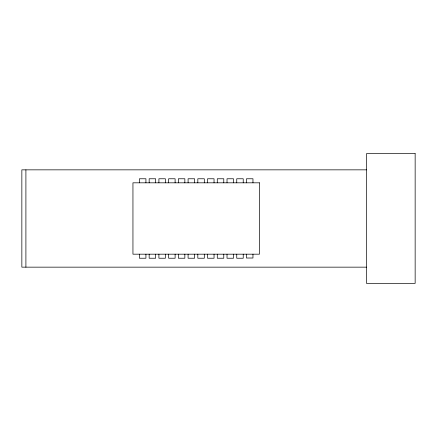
<?xml version="1.0" encoding="UTF-8"?>
<svg xmlns="http://www.w3.org/2000/svg" width="437" height="437" viewBox="0 0 437 437"><rect width="100%" height="100%" fill="white"/><g stroke="black" fill="none" stroke-linecap="round" stroke-linejoin="round"><path stroke-width="0.66" d="M366.496 169.846L21.85 169.846L21.85 267.154L366.496 267.154M252.963 182.819L252.963 178.766L246.479 178.766L246.479 182.819M252.963 254.181L252.963 258.021L246.479 258.021L246.479 254.181M243.234 182.819L243.234 178.766L236.745 178.766L236.745 182.819M243.234 254.181L243.234 258.234L236.745 258.234L236.745 254.181M233.5 182.819L233.5 178.766L227.016 178.766L227.016 182.819M233.5 254.181L233.5 258.234L227.016 258.234L227.016 254.181M223.771 182.819L223.771 178.766L217.282 178.766L217.282 182.819M223.771 254.181L223.771 258.234L217.282 258.234L217.282 254.181M214.043 182.819L214.043 178.766L207.553 178.766L207.553 182.819M214.043 254.181L214.043 258.234L207.553 258.234L207.553 254.181M204.308 182.819L204.308 178.766L197.819 178.766L197.819 182.819M204.308 254.181L204.308 258.234L197.819 258.234L197.819 254.181M194.58 182.819L194.58 178.766L188.09 178.766L188.09 182.819M194.58 254.181L194.58 258.234L188.09 258.234L188.09 254.181M184.846 182.819L184.846 178.766L178.362 178.766L178.362 182.819M184.846 254.181L184.846 258.234L178.362 258.234L178.362 254.181M175.117 182.819L175.117 178.766L168.627 178.766L168.627 182.819M175.117 254.181L175.117 258.234L168.627 258.234L168.627 254.181M165.383 182.819L165.383 178.766L158.899 178.766L158.899 182.819M165.383 254.181L165.383 258.234L158.899 258.234L158.899 254.181M155.654 182.819L155.654 178.766L149.164 178.766L149.164 182.819M155.654 254.181L155.654 258.234L149.164 258.234L149.164 254.181M145.92 182.819L145.92 178.766L139.436 178.766L139.436 182.819M145.92 254.181L145.92 258.234L139.436 258.234L139.436 254.181M25.903 169.846L25.903 267.154M415.15 153.627L366.496 153.627L366.496 283.373L415.15 283.373L415.15 153.627M259.452 182.819L132.946 182.819L132.946 254.181L259.452 254.181L259.452 182.819"/></g></svg>
